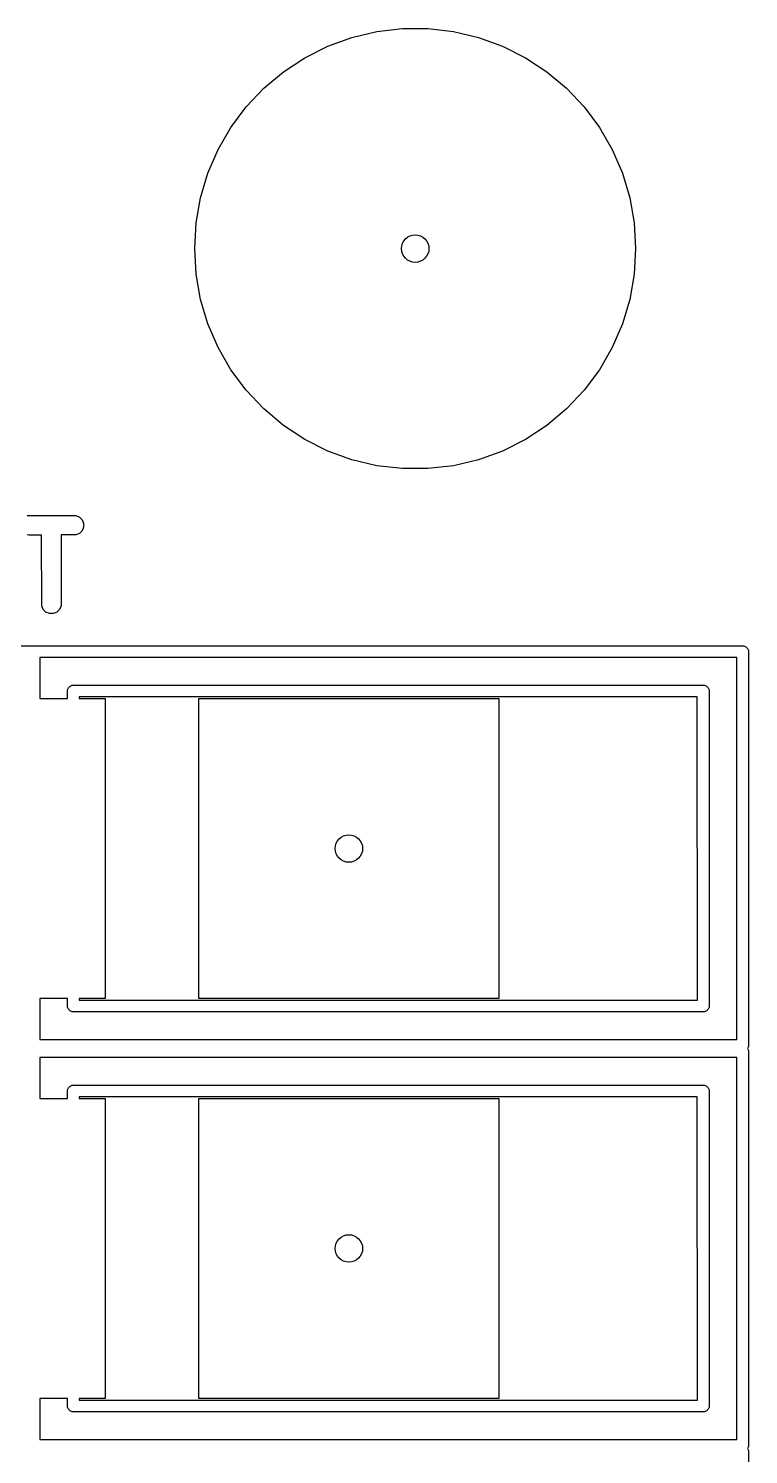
# Model space of a CAD drawing. Extents: x 4.69 to 6.17, y -4.14 to -2.68.
# Drawn here: x 5.807 to 6.167, y -3.403 to -2.69 of the extents above; entities that cross this region are included whole.
import ezdxf

# ---------------------------------------------------------------- set-up
doc = ezdxf.new("R2010")
doc.units = 0
doc.header["$MEASUREMENT"] = 0
doc.layers.add('BLACK', color=7, linetype='CONTINUOUS')

msp = doc.modelspace()

# ---------------------------------------------------------------- linework, layer by layer
at = {"layer": 'BLACK', "linetype": 'CONTINUOUS'}
for p, q in [((5.95634, -2.69878), (5.96838, -2.69439)), ((5.96838, -2.69439), (5.98086, -2.69144)), ((5.98086, -2.69144), (5.99359, -2.68995)), ((5.99359, -2.68995), (6.00641, -2.68995)), ((6.00641, -2.68995), (6.01914, -2.69144)), ((6.01914, -2.69144), (6.03162, -2.69439)), ((6.03162, -2.69439), (6.04366, -2.69878)), ((5.94488, -2.70453), (5.95634, -2.69878)), ((6.04366, -2.69878), (6.05512, -2.70453)), ((5.93417, -2.71158), (5.94488, -2.70453)), ((6.05512, -2.70453), (6.06583, -2.71158)), ((5.92435, -2.71982), (5.93417, -2.71158)), ((6.06583, -2.71158), (6.07565, -2.71982)), ((5.91555, -2.72914), (5.92435, -2.71982)), ((6.07565, -2.71982), (6.08445, -2.72914)), ((5.9079, -2.73942), (5.91555, -2.72914)), ((6.08445, -2.72914), (6.0921, -2.73942)), ((5.90149, -2.75053), (5.9079, -2.73942)), ((6.0921, -2.73942), (6.09851, -2.75053)), ((5.89641, -2.7623), (5.90149, -2.75053)), ((6.09851, -2.75053), (6.10359, -2.7623)), ((5.89274, -2.77458), (5.89641, -2.7623)), ((6.10359, -2.7623), (6.10726, -2.77458)), ((5.89051, -2.7872), (5.89274, -2.77458)), ((6.10726, -2.77458), (6.10949, -2.7872)), ((5.88976, -2.8), (5.89051, -2.7872)), ((6.10949, -2.7872), (6.11024, -2.8)), ((5.89051, -2.8128), (5.88976, -2.8)), ((6.11024, -2.8), (6.10949, -2.8128)), ((5.89274, -2.82542), (5.89051, -2.8128)), ((6.10949, -2.8128), (6.10726, -2.82542)), ((5.89641, -2.8377), (5.89274, -2.82542)), ((6.10726, -2.82542), (6.10359, -2.8377)), ((5.90149, -2.84947), (5.89641, -2.8377)), ((6.10359, -2.8377), (6.09851, -2.84947)), ((5.9079, -2.86058), (5.90149, -2.84947)), ((6.09851, -2.84947), (6.0921, -2.86058)), ((5.91555, -2.87086), (5.9079, -2.86058)), ((6.0921, -2.86058), (6.08445, -2.87086)), ((5.92435, -2.88018), (5.91555, -2.87086)), ((6.08445, -2.87086), (6.07565, -2.88018)), ((5.93417, -2.88842), (5.92435, -2.88018)), ((6.07565, -2.88018), (6.06583, -2.88842)), ((5.94488, -2.89547), (5.93417, -2.88842)), ((6.06583, -2.88842), (6.05512, -2.89547)), ((5.95634, -2.90122), (5.94488, -2.89547)), ((5.96838, -2.90561), (5.95634, -2.90122)), ((6.04366, -2.90122), (6.03162, -2.90561)), ((6.05512, -2.89547), (6.04366, -2.90122)), ((5.98086, -2.90856), (5.96838, -2.90561)), ((5.99359, -2.91005), (5.98086, -2.90856)), ((6.01914, -2.90856), (6.00641, -2.91005)), ((6.03162, -2.90561), (6.01914, -2.90856)), ((6.00641, -2.91005), (5.99359, -2.91005)), ((5.80591, -2.9335), (5.82937, -2.93341)), ((5.82937, -2.93341), (5.83033, -2.9335)), ((5.83033, -2.9335), (5.8321, -2.93424)), ((5.8321, -2.93424), (5.83346, -2.9356)), ((5.83346, -2.9356), (5.83419, -2.93737)), ((5.83419, -2.93737), (5.83419, -2.93929)), ((5.80687, -2.94325), (5.80591, -2.94316)), ((5.81321, -2.94323), (5.80687, -2.94325)), ((5.81329, -2.97866), (5.81321, -2.94323)), ((5.83033, -2.94316), (5.82296, -2.94319)), ((5.82296, -2.94319), (5.82304, -2.9777)), ((5.8321, -2.94242), (5.83033, -2.94316)), ((5.83346, -2.94107), (5.8321, -2.94242)), ((5.83419, -2.93929), (5.83346, -2.94107)), ((5.81403, -2.98044), (5.81329, -2.97866)), ((5.81538, -2.98179), (5.81403, -2.98044)), ((5.82221, -2.98044), (5.82085, -2.98179)), ((5.82294, -2.97866), (5.82221, -2.98044)), ((5.82304, -2.9777), (5.82294, -2.97866)), ((5.81716, -2.98253), (5.81538, -2.98179)), ((5.81908, -2.98253), (5.81716, -2.98253)), ((5.82085, -2.98179), (5.81908, -2.98253)), ((5.57257, -2.99868), (5.80937, -2.99862)), ((5.80937, -2.99862), (5.80991, -2.99867)), ((5.80991, -2.99867), (5.80995, -2.99867)), ((5.80995, -2.99867), (5.80996, -2.99868)), ((5.80996, -2.99868), (6.1637, -2.99862)), ((6.1637, -2.99862), (6.16424, -2.99867)), ((6.16424, -2.99867), (6.16428, -2.99867)), ((6.16428, -2.99867), (6.16534, -2.99912)), ((6.16534, -2.99912), (6.16616, -2.99993)), ((6.16616, -2.99993), (6.1666, -3.00099)), ((6.1666, -3.00099), (6.16665, -3.19843)), ((6.16075, -3.00447), (5.81227, -3.00453)), ((5.81227, -3.00453), (5.81227, -3.025)), ((6.1608, -3.19547), (6.16075, -3.00447)), ((5.82611, -3.02126), (5.82616, -3.02068)), ((5.82611, -3.025), (5.82611, -3.02126)), ((5.82616, -3.02068), (5.8266, -3.01962)), ((5.8266, -3.01962), (5.82742, -3.0188)), ((5.82742, -3.0188), (5.82848, -3.01836)), ((5.82848, -3.01836), (6.14402, -3.01831)), ((6.14402, -3.01831), (6.1446, -3.01836)), ((6.1446, -3.01836), (6.14566, -3.0188)), ((6.14566, -3.0188), (6.14647, -3.01962)), ((6.14647, -3.01962), (6.14692, -3.02068)), ((6.14692, -3.02068), (6.14697, -3.17874)), ((5.81227, -3.025), (5.82611, -3.025)), ((6.14107, -3.02416), (5.83196, -3.02421)), ((5.83196, -3.02421), (5.83196, -3.025)), ((5.83196, -3.025), (5.845, -3.025)), ((5.845, -3.025), (5.845, -3.175)), ((5.89185, -3.175), (5.89185, -3.025)), ((5.89185, -3.025), (6.04185, -3.025)), ((6.04185, -3.025), (6.04185, -3.175)), ((6.14112, -3.17579), (6.14107, -3.02416)), ((5.82616, -3.175), (5.81232, -3.175)), ((5.81232, -3.175), (5.81232, -3.19553)), ((5.82616, -3.17932), (5.82616, -3.175)), ((5.8266, -3.18038), (5.82616, -3.17932)), ((5.845, -3.175), (5.83201, -3.175)), ((5.83201, -3.175), (5.83201, -3.17584)), ((5.83201, -3.17584), (6.14112, -3.17579)), ((6.04185, -3.175), (5.89185, -3.175)), ((6.14692, -3.17932), (6.14647, -3.18038)), ((6.14697, -3.17874), (6.14692, -3.17932)), ((5.82742, -3.1812), (5.8266, -3.18038)), ((5.82848, -3.18164), (5.82742, -3.1812)), ((5.82906, -3.18169), (5.82848, -3.18164)), ((6.1446, -3.18164), (5.82906, -3.18169)), ((6.14566, -3.1812), (6.1446, -3.18164)), ((6.14647, -3.18038), (6.14566, -3.1812)), ((5.81232, -3.19553), (6.1608, -3.19547)), ((6.1666, -3.19901), (6.16618, -3.2)), ((6.16618, -3.2), (6.1666, -3.20099)), ((6.16665, -3.19843), (6.1666, -3.19901)), ((6.1666, -3.20099), (6.16665, -3.39843)), ((6.16075, -3.20447), (5.81227, -3.20453)), ((5.81227, -3.20453), (5.81227, -3.225)), ((6.1608, -3.39547), (6.16075, -3.20447)), ((5.82611, -3.22126), (5.82616, -3.22068)), ((5.82611, -3.225), (5.82611, -3.22126)), ((5.82616, -3.22068), (5.8266, -3.21962)), ((5.8266, -3.21962), (5.82742, -3.2188)), ((5.82742, -3.2188), (5.82848, -3.21836)), ((5.82848, -3.21836), (6.14402, -3.21831)), ((6.14402, -3.21831), (6.1446, -3.21836)), ((6.1446, -3.21836), (6.14566, -3.2188)), ((6.14566, -3.2188), (6.14647, -3.21962)), ((6.14647, -3.21962), (6.14692, -3.22068)), ((6.14692, -3.22068), (6.14697, -3.37874)), ((5.81227, -3.225), (5.82611, -3.225)), ((6.14107, -3.22416), (5.83196, -3.22421)), ((5.83196, -3.22421), (5.83196, -3.225)), ((5.83196, -3.225), (5.845, -3.225)), ((5.845, -3.225), (5.845, -3.375)), ((5.89185, -3.375), (5.89185, -3.225)), ((5.89185, -3.225), (6.04185, -3.225)), ((6.04185, -3.225), (6.04185, -3.375)), ((6.14112, -3.37579), (6.14107, -3.22416)), ((5.82616, -3.375), (5.81232, -3.375)), ((5.81232, -3.375), (5.81232, -3.39553)), ((5.82616, -3.37932), (5.82616, -3.375)), ((5.8266, -3.38038), (5.82616, -3.37932)), ((5.845, -3.375), (5.83201, -3.375)), ((5.83201, -3.375), (5.83201, -3.37584)), ((5.83201, -3.37584), (6.14112, -3.37579)), ((6.04185, -3.375), (5.89185, -3.375)), ((6.14692, -3.37932), (6.14647, -3.38038)), ((6.14697, -3.37874), (6.14692, -3.37932)), ((5.82742, -3.3812), (5.8266, -3.38038)), ((5.82848, -3.38164), (5.82742, -3.3812)), ((5.82906, -3.38169), (5.82848, -3.38164)), ((6.1446, -3.38164), (5.82906, -3.38169)), ((6.14566, -3.3812), (6.1446, -3.38164)), ((6.14647, -3.38038), (6.14566, -3.3812)), ((5.81232, -3.39553), (6.1608, -3.39547)), ((6.1666, -3.39901), (6.16618, -3.4)), ((6.16618, -3.4), (6.1666, -3.40099)), ((6.16665, -3.39843), (6.1666, -3.39901)), ((6.1666, -3.40099), (6.16665, -3.59843))]:
    msp.add_line(p, q, dxfattribs=at)
at = {"layer": 'BLACK'}
for centre in [(6, -2.8), (5.96685, -3.1), (5.96685, -3.3)]:
    msp.add_circle(centre, 0.00689, dxfattribs=at)

doc.saveas('drawing.dxf')
